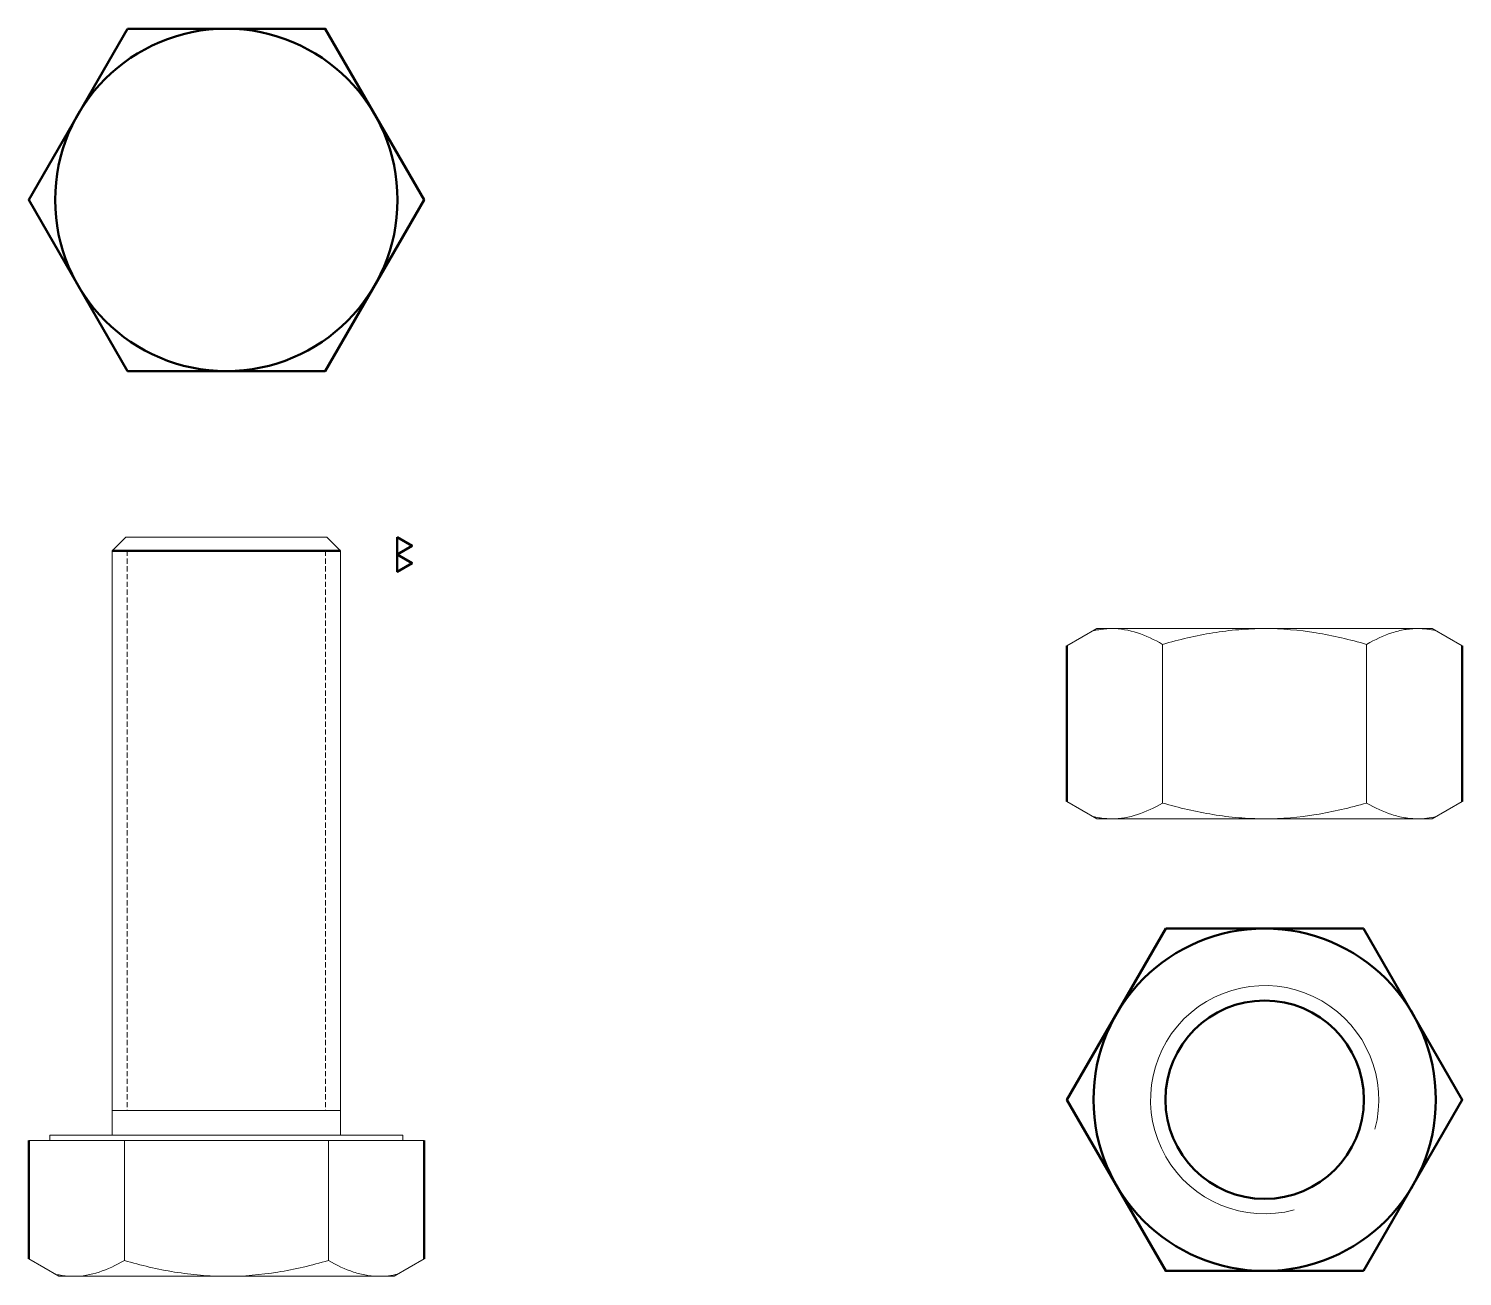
# Model space of a CAD drawing. Header units: millimetres. Extents: x 17584 to 17848, y 675 to 904.
import ezdxf

# ---------------------------------------------------------------- set-up
doc = ezdxf.new("R2010")
doc.units = ezdxf.units.MM
doc.header["$LTSCALE"] = 0.3
doc.linetypes.add('HIDDEN2', pattern=[4.7625, 3.175, -1.5875])
doc.layers.add('Contorno', color=5, linetype='Continuous', lineweight=50)
doc.layers.add('Linha Tracejada', color=251, linetype='HIDDEN2', lineweight=15)

msp = doc.modelspace()

# ---------------------------------------------------------------- linework, layer by layer
at = {"layer": 'Contorno', "linetype": 'Continuous', "lineweight": 15}
for p, q in [((17602.33, 810.65), (17599.83, 808.15)), ((17602.33, 810.65), (17639.33, 810.65)), ((17641.83, 808.15), (17639.33, 810.65)), ((17599.83, 808.15), (17599.83, 700.65)), ((17641.83, 700.65), (17641.83, 808.15)), ((17781.03, 793.83), (17775.5, 790.64)), ((17781.03, 793.83), (17783.73, 793.83)), ((17811.88, 793.83), (17783.73, 793.83)), ((17811.88, 793.83), (17840.02, 793.83)), ((17840.02, 793.83), (17842.72, 793.83)), ((17842.72, 793.83), (17848.25, 790.64)), ((17793.11, 790.93), (17793.11, 761.73)), ((17830.64, 790.93), (17830.64, 761.73)), ((17781.03, 758.83), (17775.5, 762.02)), ((17842.72, 758.83), (17848.25, 762.02)), ((17781.03, 758.83), (17783.73, 758.83)), ((17811.88, 758.83), (17783.73, 758.83)), ((17811.88, 758.83), (17840.02, 758.83)), ((17840.02, 758.83), (17842.72, 758.83)), ((17584.46, 699.65), (17592.69, 699.65)), ((17588.33, 700.65), (17588.33, 699.65)), ((17588.33, 700.65), (17653.33, 700.65)), ((17592.69, 699.65), (17602.07, 699.65)), ((17602.07, 699.65), (17602.07, 677.55)), ((17602.07, 699.65), (17620.83, 699.65)), ((17620.83, 699.65), (17639.6, 699.65)), ((17639.6, 699.65), (17639.6, 677.55)), ((17639.6, 699.65), (17648.98, 699.65)), ((17648.98, 699.65), (17657.21, 699.65)), ((17653.33, 699.65), (17653.33, 700.65)), ((17589.99, 674.65), (17584.46, 677.84)), ((17651.68, 674.65), (17657.21, 677.84)), ((17589.99, 674.65), (17592.69, 674.65)), ((17620.83, 674.65), (17592.69, 674.65)), ((17620.83, 674.65), (17648.98, 674.65)), ((17648.98, 674.65), (17651.68, 674.65))]:
    msp.add_line(p, q, dxfattribs=at)
at = {"layer": 'Contorno'}
for p, q in [((17599.83, 808.15), (17641.83, 808.15)), ((17775.5, 790.64), (17775.5, 762.02)), ((17848.25, 790.64), (17848.25, 762.02)), ((17584.46, 699.65), (17584.46, 677.84)), ((17657.21, 699.65), (17657.21, 677.84))]:
    msp.add_line(p, q, dxfattribs=at)
at = {"layer": 'Contorno', "linetype": 'Continuous', "lineweight": 0}
msp.add_line((17599.83, 705.15), (17641.83, 705.15), dxfattribs=at)
at = {"layer": 'Contorno'}
for points in [[(17602.65, 904.21), (17584.46, 872.71), (17602.65, 841.21), (17639.02, 841.21), (17657.21, 872.71), (17639.02, 904.21)], [(17793.69, 738.65), (17775.5, 707.15), (17793.69, 675.65), (17830.06, 675.65), (17848.25, 707.15), (17830.06, 738.65)]]:
    msp.add_lwpolyline(points, close=True, dxfattribs=at)
for points in [[(17652.27, 810.65), (17652.27, 807.48), (17655.02, 809.06), (17652.27, 810.65)], [(17652.27, 807.48), (17652.27, 804.3), (17655.02, 805.89), (17652.27, 807.48)]]:
    msp.add_lwpolyline(points, dxfattribs=at)
for centre, radius in [((17620.83, 872.71), 31.5), ((17811.88, 707.15), 31.5), ((17811.88, 707.15), 18.25)]:
    msp.add_circle(centre, radius, dxfattribs=at)
at = {"layer": 'Contorno', "color": 251, "linetype": 'Continuous', "lineweight": 9, "true_color": 0x636466}
msp.add_arc((17811.88, 707.15), 21, 345, 285, dxfattribs=at)
at = {"layer": 'Contorno', "linetype": 'Continuous', "lineweight": 15}
for points, knots in [([(17783.73, 793.83), (17783.33, 793.83), (17782.93, 793.81), (17782.14, 793.75), (17781.74, 793.7), (17781, 793.57), (17780.66, 793.5), (17780.33, 793.42)], [0, 0, 0, 0, 0.125, 0.125, 0.25, 0.25, 0.3575961, 0.3575961, 0.3575961, 0.3575961]), ([(17793.11, 790.93), (17791.58, 791.81), (17790.03, 792.54), (17786.91, 793.55), (17785.33, 793.83), (17783.73, 793.83)], [0, 0, 0, 0, 0.5, 0.5, 1, 1, 1, 1]), ([(17811.88, 793.83), (17810.29, 793.83), (17808.7, 793.76), (17805.5, 793.5), (17803.92, 793.3), (17799.22, 792.53), (17796.15, 791.8), (17793.11, 790.93)], [0, 0, 0, 0, 0.25, 0.25, 0.5, 0.5, 1, 1, 1, 1]), ([(17830.64, 790.93), (17829.11, 791.37), (17827.57, 791.77), (17824.46, 792.49), (17822.9, 792.8), (17818.2, 793.56), (17815.05, 793.83), (17811.88, 793.83)], [0, 0, 0, 0, 0.25, 0.25, 0.5, 0.5, 1, 1, 1, 1]), ([(17840.02, 793.83), (17839.62, 793.83), (17839.22, 793.81), (17838.43, 793.75), (17838.03, 793.7), (17836.84, 793.5), (17836.06, 793.3), (17833.72, 792.54), (17832.17, 791.81), (17830.64, 790.93)], [0, 0, 0, 0, 0.125, 0.125, 0.25, 0.25, 0.5, 0.5, 1, 1, 1, 1]), ([(17793.11, 761.73), (17791.58, 760.85), (17790.03, 760.12), (17786.91, 759.11), (17785.33, 758.83), (17783.73, 758.83)], [0, 0, 0, 0, 0.5, 0.5, 1, 1, 1, 1]), ([(17811.88, 758.83), (17810.29, 758.83), (17808.7, 758.9), (17805.5, 759.17), (17803.92, 759.37), (17799.22, 760.13), (17796.15, 760.86), (17793.11, 761.73)], [0, 0, 0, 0, 0.25, 0.25, 0.5, 0.5, 1, 1, 1, 1]), ([(17830.64, 761.73), (17829.11, 761.29), (17827.57, 760.89), (17824.46, 760.17), (17822.9, 759.86), (17818.2, 759.1), (17815.05, 758.83), (17811.88, 758.83)], [0, 0, 0, 0, 0.25, 0.25, 0.5, 0.5, 1, 1, 1, 1]), ([(17840.02, 758.83), (17839.62, 758.83), (17839.22, 758.85), (17838.43, 758.92), (17838.03, 758.97), (17836.84, 759.16), (17836.06, 759.36), (17833.72, 760.12), (17832.17, 760.85), (17830.64, 761.73)], [0, 0, 0, 0, 0.125, 0.125, 0.25, 0.25, 0.5, 0.5, 1, 1, 1, 1]), ([(17783.73, 758.83), (17783.33, 758.83), (17782.93, 758.85), (17782.14, 758.92), (17781.74, 758.97), (17781, 759.09), (17780.66, 759.16), (17780.33, 759.24)], [0, 0, 0, 0, 0.125, 0.125, 0.25, 0.25, 0.3575961, 0.3575961, 0.3575961, 0.3575961]), ([(17602.07, 677.55), (17600.53, 676.67), (17598.99, 675.94), (17595.86, 674.93), (17594.29, 674.65), (17592.69, 674.65)], [0, 0, 0, 0, 0.5, 0.5, 1, 1, 1, 1]), ([(17620.83, 674.65), (17619.25, 674.65), (17617.65, 674.72), (17614.46, 674.99), (17612.88, 675.19), (17608.18, 675.95), (17605.1, 676.68), (17602.07, 677.55)], [0, 0, 0, 0, 0.25, 0.25, 0.5, 0.5, 1, 1, 1, 1]), ([(17639.6, 677.55), (17638.07, 677.11), (17636.53, 676.71), (17633.41, 675.99), (17631.85, 675.68), (17627.16, 674.92), (17624.01, 674.65), (17620.83, 674.65)], [0, 0, 0, 0, 0.25, 0.25, 0.5, 0.5, 1, 1, 1, 1]), ([(17648.98, 674.65), (17648.58, 674.65), (17648.18, 674.67), (17647.38, 674.74), (17646.99, 674.79), (17645.8, 674.98), (17645.02, 675.18), (17642.67, 675.94), (17641.13, 676.67), (17639.6, 677.55)], [0, 0, 0, 0, 0.125, 0.125, 0.25, 0.25, 0.5, 0.5, 1, 1, 1, 1]), ([(17592.69, 674.65), (17592.29, 674.65), (17591.89, 674.67), (17591.09, 674.74), (17590.7, 674.79), (17589.96, 674.91), (17589.62, 674.98), (17589.28, 675.06)], [0, 0, 0, 0, 0.125, 0.125, 0.25, 0.25, 0.3575961, 0.3575961, 0.3575961, 0.3575961])]:
    msp.add_open_spline(points, degree=3, knots=knots, dxfattribs=at)
for points in [[(17843.43, 793.42), (17842.3, 793.69), (17841.17, 793.83), (17840.02, 793.83)], [(17843.43, 759.24), (17842.3, 758.97), (17841.17, 758.83), (17840.02, 758.83)], [(17652.39, 675.06), (17651.26, 674.79), (17650.12, 674.65), (17648.98, 674.65)]]:
    msp.add_open_spline(points, degree=3, dxfattribs=at)
at = {"layer": 'Linha Tracejada', "lineweight": 15}
for p, q in [((17602.58, 808.15), (17602.58, 705.15)), ((17639.08, 808.15), (17639.08, 705.15))]:
    msp.add_line(p, q, dxfattribs=at)

doc.saveas('drawing.dxf')
